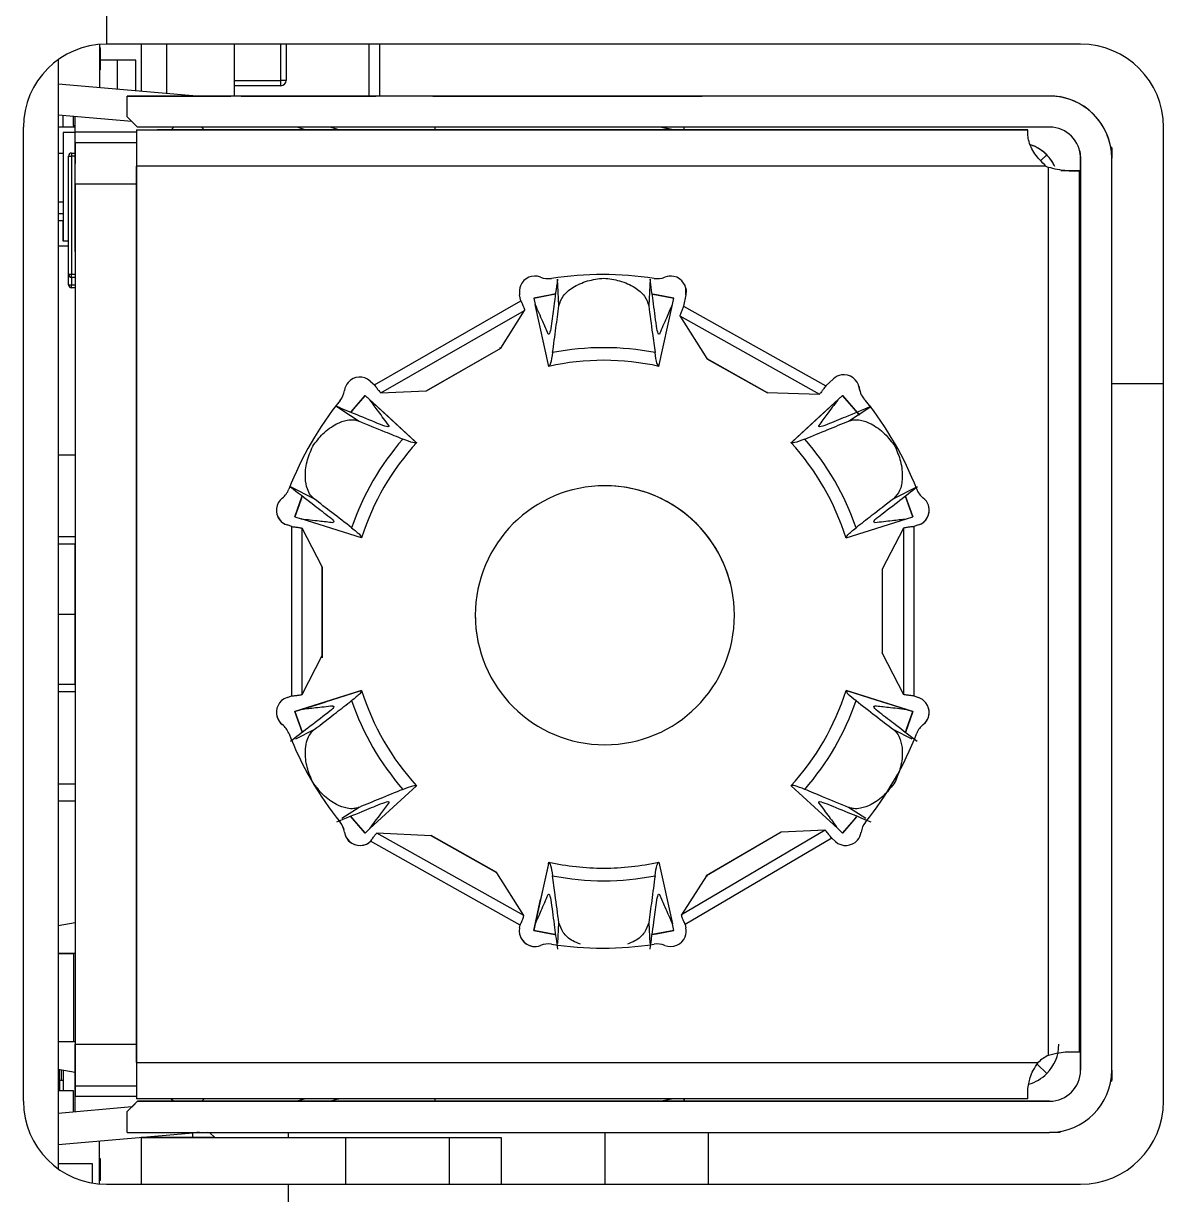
# Model space of a CAD drawing. Header units: inches. Extents: x 59 to 754, y 172 to 990.
# Drawn here: x 122.11 to 163.68, y 791.39 to 834.1 of the extents above; entities that cross this region are included whole.
import ezdxf

# ---------------------------------------------------------------- set-up
doc = ezdxf.new("R2010")
doc.units = ezdxf.units.IN
doc.header["$MEASUREMENT"] = 0
doc.layers.add('svg15406', color=7, linetype='Continuous')

msp = doc.modelspace()

# ---------------------------------------------------------------- linework, layer by layer
at = {"layer": 'svg15406', "color": 7, "lineweight": 30, "true_color": 0xffffff}
for points in [[(125.131, 879.072), (125.131, 833.34)], [(124.884, 833.33), (124.884, 831.765)], [(160.659, 833.34), (125.131, 833.34)], [(126.396, 833.34), (126.396, 831.633)], [(127.34, 831.55), (127.34, 833.34)], [(129.797, 833.34), (129.797, 831.45)], [(131.687, 833.34), (131.687, 832.017)], [(135.089, 833.34), (135.089, 831.45)], [(135.092, 833.34), (135.092, 831.45)], [(124.922, 833.203), (124.884, 833.203)], [(124.922, 833.184), (124.884, 833.184)], [(124.922, 833.107), (124.884, 833.107)], [(124.922, 832.905), (124.884, 832.905)], [(124.922, 833.107), (124.922, 833.184)], [(124.922, 832.905), (124.922, 833.107)], [(123.372, 832.776), (123.372, 792.329)], [(124.922, 832.633), (124.884, 832.633)], [(124.922, 832.806), (124.922, 832.87)], [(124.922, 832.715), (124.922, 832.806)], [(125.542, 832.765), (124.922, 832.765)], [(125.229, 832.765), (124.922, 832.765)], [(125.451, 832.765), (125.229, 832.765)], [(126.207, 832.765), (125.451, 832.765)], [(126.207, 832.765), (125.542, 832.765)], [(126.207, 831.649), (126.207, 832.765)], [(124.922, 832.409), (124.884, 832.409)], [(123.372, 831.897), (128.432, 831.455)], [(131.498, 831.828), (129.797, 831.828)], [(131.687, 832.017), (131.498, 832.017)], [(131.498, 831.828), (131.498, 832.017)], [(159.523, 831.45), (125.886, 831.45)], [(125.886, 831.45), (125.886, 831.45)], [(125.886, 831.45), (127.019, 831.45)], [(125.886, 830.694), (125.886, 831.45)], [(125.886, 830.694), (125.886, 831.45)], [(127.019, 831.45), (128.531, 831.45)], [(137.111, 831.45), (128.531, 831.45)], [(128.531, 831.45), (129.665, 831.45)], [(128.531, 831.45), (129.665, 831.45)], [(129.665, 831.45), (128.531, 831.45)], [(129.665, 831.45), (129.665, 831.45)], [(130.043, 831.45), (130.421, 831.45)], [(130.421, 831.45), (130.043, 831.45)], [(130.421, 831.45), (134.579, 831.45)], [(134.579, 831.45), (134.956, 831.45)], [(134.956, 831.45), (134.579, 831.45)], [(137.035, 831.45), (138.025, 831.45)], [(137.111, 831.45), (137.035, 831.45)], [(138.025, 831.45), (138.87, 831.45)], [(138.87, 831.45), (145.728, 831.45)], [(145.728, 831.45), (140.323, 831.45)], [(159.523, 831.45), (140.323, 831.45)], [(145.728, 831.45), (146.862, 831.45)], [(146.862, 831.45), (145.728, 831.45)], [(159.523, 831.45), (159.523, 831.45)], [(159.94, 831.412), (159.901, 831.45)], [(126.056, 830.524), (123.372, 830.759)], [(123.561, 830.316), (123.561, 830.743)], [(123.939, 830.371), (123.939, 830.71)], [(123.996, 830.361), (123.939, 830.371)], [(123.996, 830.128), (123.996, 830.705)], [(126.264, 830.316), (125.886, 830.694)], [(125.886, 830.694), (125.886, 830.694)], [(122.108, 794.789), (122.108, 830.316)], [(123.996, 830.316), (123.372, 830.316)], [(123.996, 830.127), (123.561, 830.127)], [(123.561, 830.127), (123.561, 826.159)], [(123.561, 830.127), (123.561, 829.371)], [(123.996, 825.781), (123.996, 830.128)], [(123.996, 828.994), (123.996, 830.128)], [(126.226, 830.128), (123.996, 830.128)], [(126.226, 830.222), (158.73, 830.222)], [(126.226, 830.222), (126.226, 828.899)], [(126.226, 830.222), (126.226, 829.844)], [(126.226, 830.222), (126.982, 830.222)], [(159.523, 830.316), (126.264, 830.316)], [(132.382, 830.222), (126.982, 830.222)], [(127.592, 830.316), (127.497, 830.222)], [(129.665, 830.316), (128.531, 830.316)], [(128.697, 830.222), (128.609, 830.316)], [(133.785, 830.222), (130.001, 830.222)], [(130.001, 830.222), (132.382, 830.222)], [(132.382, 830.222), (132.091, 830.316)], [(133.314, 830.316), (133.434, 830.277)], [(133.434, 830.277), (133.314, 830.316)], [(157.974, 830.222), (133.785, 830.222)], [(137.111, 830.316), (137.111, 830.222)], [(137.111, 830.316), (137.111, 830.222)], [(151.424, 830.222), (138.192, 830.222)], [(138.194, 830.222), (151.422, 830.222)], [(145.798, 830.222), (145.377, 830.316)], [(145.377, 830.316), (145.798, 830.222)], [(146.2, 830.222), (146.2, 830.316)], [(146.2, 830.222), (146.2, 830.316)], [(158.73, 830.222), (157.974, 830.222)], [(158.73, 830.06), (158.73, 830.222)], [(163.682, 794.789), (163.682, 830.316)], [(123.996, 829.75), (123.996, 828.994)], [(123.996, 828.238), (123.996, 829.75)], [(126.226, 829.75), (123.996, 829.75)], [(126.226, 829.844), (126.226, 828.899)], [(161.791, 829.561), (161.752, 829.599)], [(161.791, 829.561), (161.791, 829.183)], [(123.372, 829.371), (123.561, 829.371)], [(123.561, 829.371), (123.561, 826.915)], [(123.75, 829.258), (123.863, 829.258)], [(123.75, 824.949), (123.75, 829.258)], [(123.863, 829.371), (123.863, 829.258)], [(123.863, 829.371), (123.996, 829.371)], [(123.863, 829.258), (123.863, 824.949)], [(159.421, 829.307), (159.212, 829.098)], [(160.657, 829.183), (160.635, 829.404), (160.623, 829.458), (160.657, 829.183)], [(160.657, 795.923), (160.657, 829.183)], [(160.657, 829.183), (160.657, 795.923)], [(161.791, 795.923), (161.791, 829.183)], [(159.392, 828.899), (126.226, 828.899)], [(126.226, 796.206), (126.226, 828.899)], [(126.226, 828.899), (126.226, 828.238)], [(159.486, 796.469), (159.486, 828.85)], [(160.165, 828.722), (159.939, 828.722)], [(160.619, 828.722), (160.165, 828.722)], [(160.241, 828.722), (160.165, 828.722)], [(160.241, 828.722), (160.619, 828.722)], [(160.619, 796.596), (160.619, 828.722)], [(123.996, 828.238), (123.996, 796.868)], [(126.226, 828.238), (123.996, 828.238)], [(126.226, 828.238), (126.226, 796.868)], [(123.561, 827.576), (123.372, 827.576)], [(123.372, 827.168), (123.561, 827.168)], [(123.372, 826.915), (123.561, 826.915)], [(123.561, 826.159), (123.561, 826.915)], [(123.75, 826.159), (123.561, 826.159)], [(123.75, 825.97), (123.372, 825.97)], [(123.996, 825.781), (123.996, 815.104)], [(123.75, 824.571), (123.75, 824.949)], [(123.75, 824.949), (123.863, 824.949)], [(123.863, 824.836), (123.863, 824.949)], [(123.996, 824.836), (123.863, 824.836)], [(123.75, 824.571), (123.863, 824.571)], [(123.863, 824.458), (123.863, 824.571)], [(123.996, 824.458), (123.863, 824.458)], [(141.634, 823.805), (141.593, 824.557)], [(144.949, 824.557), (144.908, 823.805)], [(146.26, 824.456), (146.275, 824.357), (146.265, 824.205), (146.26, 824.456)], [(134.905, 820.921), (140.247, 823.982)], [(140.247, 823.982), (140.202, 824.205)], [(141.509, 824.232), (141.347, 824.206), (140.715, 824.084), (141.509, 824.232)], [(140.715, 824.084), (140.768, 823.846)], [(145.828, 824.084), (145.195, 824.206), (145.059, 824.228), (145.828, 824.084)], [(145.775, 823.846), (145.828, 824.084)], [(146.265, 824.205), (146.18, 823.786)], [(135.141, 820.628), (140.382, 823.63)], [(139.51, 822.258), (140.382, 823.63)], [(141.267, 821.593), (140.768, 823.846)], [(145.276, 821.593), (145.775, 823.846)], [(146.18, 823.786), (151.364, 820.879)], [(146.047, 823.433), (151.131, 820.583)], [(146.047, 823.433), (147.03, 821.875)], [(136.796, 820.703), (139.51, 822.258)], [(136.805, 820.702), (139.516, 822.255)], [(139.506, 822.25), (139.483, 822.262)], [(147.03, 821.875), (149.233, 820.633)], [(147.033, 821.866), (149.24, 820.622)], [(134.751, 821.058), (134.905, 820.921)], [(151.364, 820.879), (151.645, 821.137)], [(161.791, 820.961), (163.682, 820.961)], [(134.563, 820.532), (134.141, 820.046), (134.054, 819.938), (134.563, 820.532)], [(134.743, 820.368), (134.563, 820.532)], [(134.563, 820.532), (135.418, 819.749)], [(135.141, 820.628), (136.796, 820.703)], [(136.796, 820.703), (136.803, 820.705)], [(149.223, 820.632), (149.221, 820.659)], [(149.233, 820.633), (151.131, 820.583)], [(151.979, 820.532), (151.124, 819.749)], [(151.979, 820.532), (151.8, 820.368)], [(152.592, 819.807), (152.401, 820.046), (151.979, 820.532), (152.592, 819.807)], [(152.578, 820.856), (152.588, 820.808)], [(152.588, 820.808), (152.598, 820.744), (152.606, 820.708), (152.588, 820.808)], [(136.444, 818.809), (134.743, 820.368)], [(150.099, 818.809), (151.8, 820.368)], [(152.198, 819.597), (153.005, 820.124)], [(133.715, 820.008), (134.345, 819.597)], [(136.395, 818.854), (135.418, 819.749)], [(151.124, 819.749), (150.148, 818.854)], [(136.395, 818.854), (136.407, 818.843), (136.417, 818.833), (136.426, 818.825), (136.433, 818.819), (136.439, 818.814), (136.442, 818.81), (136.444, 818.809), (136.444, 818.809), (136.395, 818.854)], [(150.099, 818.809), (150.099, 818.809), (150.1, 818.81), (150.104, 818.814), (150.109, 818.819), (150.116, 818.825), (150.125, 818.833), (150.136, 818.843), (150.148, 818.854), (150.099, 818.809)], [(123.372, 818.363), (123.996, 818.363)], [(132.708, 816.761), (131.848, 817.197)], [(154.695, 817.197), (153.835, 816.761)], [(132.276, 816.866), (132.217, 816.713), (132.007, 816.104), (132.276, 816.866)], [(154.536, 816.104), (154.325, 816.713), (154.276, 816.842), (154.536, 816.104)], [(131.895, 815.748), (131.719, 815.807)], [(132.007, 816.104), (132.239, 816.031)], [(134.44, 815.337), (132.239, 816.031)], [(152.103, 815.337), (154.304, 816.031)], [(154.304, 816.031), (154.536, 816.104)], [(154.748, 815.807), (154.572, 815.748)], [(123.372, 815.387), (123.996, 815.387)], [(131.895, 809.571), (131.895, 815.748)], [(132.267, 809.63), (132.267, 815.689)], [(133.002, 814.276), (132.267, 815.689)], [(154.2, 815.689), (153.421, 814.191)], [(154.2, 815.689), (154.2, 809.63)], [(154.572, 815.748), (154.572, 809.571)], [(123.996, 815.104), (123.372, 815.104)], [(123.996, 812.553), (123.996, 815.104)], [(133.002, 811.043), (133.002, 814.276)], [(133.008, 810.966), (133.008, 814.285)], [(153.415, 814.201), (153.415, 811.118)], [(153.421, 814.191), (153.421, 811.128)], [(123.996, 810.001), (123.996, 812.553)], [(153.421, 811.128), (154.2, 809.63)], [(132.267, 809.63), (133.002, 811.043)], [(123.372, 810.001), (123.996, 810.001)], [(123.996, 810.001), (123.996, 799.324)], [(123.996, 809.718), (123.372, 809.718)], [(131.719, 809.512), (131.895, 809.571)], [(134.44, 809.768), (132.239, 809.074)], [(134.376, 809.748), (133.113, 809.35)], [(134.376, 809.748), (134.392, 809.753), (134.405, 809.757), (134.417, 809.761), (134.426, 809.764), (134.433, 809.766), (134.437, 809.767), (134.44, 809.768), (134.44, 809.768), (134.376, 809.748)], [(154.304, 809.074), (152.103, 809.768)], [(153.43, 809.35), (152.167, 809.748)], [(154.572, 809.571), (154.748, 809.512)], [(132.007, 809.001), (133.113, 809.35)], [(132.239, 809.074), (132.007, 809.001)], [(132.007, 809.001), (132.217, 808.392), (132.267, 808.263), (132.007, 809.001)], [(154.536, 809.001), (153.43, 809.35)], [(154.267, 808.24), (154.325, 808.392), (154.536, 809.001), (154.267, 808.24)], [(154.304, 809.074), (154.536, 809.001)], [(132.036, 808.004), (132.708, 808.344)], [(153.835, 808.344), (154.506, 808.004)], [(123.372, 806.363), (123.996, 806.363)], [(136.444, 806.297), (134.743, 804.738)], [(150.099, 806.297), (151.8, 804.738)], [(123.372, 805.75), (123.996, 805.75)], [(134.345, 805.509), (133.715, 805.097)], [(134.038, 805.187), (134.141, 805.06), (134.563, 804.573), (134.038, 805.187)], [(151.979, 804.573), (152.401, 805.06), (152.489, 805.167), (151.979, 804.573)], [(152.828, 805.097), (152.198, 805.509)], [(134.563, 804.573), (134.743, 804.738)], [(151.8, 804.738), (151.979, 804.573)], [(134.765, 804.274), (134.751, 804.261)], [(140.222, 801.214), (134.765, 804.274)], [(140.355, 801.566), (135, 804.569)], [(136.98, 804.473), (135, 804.569)], [(139.37, 803.133), (136.973, 804.484)], [(139.373, 803.125), (136.98, 804.473)], [(136.99, 804.474), (136.993, 804.446)], [(151.342, 804.674), (146.103, 801.592)], [(151.58, 804.382), (146.239, 801.24)], [(149.735, 804.61), (147.005, 803.011)], [(149.744, 804.608), (147.011, 803.007)], [(149.744, 804.608), (149.737, 804.607)], [(151.342, 804.674), (149.744, 804.608)], [(151.717, 804.261), (151.58, 804.382)], [(141.267, 803.512), (140.768, 801.259)], [(141.253, 803.447), (140.966, 802.154)], [(141.253, 803.447), (141.256, 803.463), (141.259, 803.477), (141.262, 803.488), (141.264, 803.498), (141.265, 803.505), (141.267, 803.51), (141.267, 803.512), (141.267, 803.512), (141.253, 803.447)], [(145.276, 803.512), (145.775, 801.259)], [(139.373, 803.125), (139.368, 803.129)], [(140.355, 801.566), (139.373, 803.125)], [(147.011, 803.007), (146.103, 801.592)], [(147.015, 803.016), (147.04, 803.005)], [(140.715, 801.022), (140.966, 802.154)], [(123.996, 801.302), (123.372, 801.192)], [(141.593, 800.549), (141.634, 801.3)], [(144.908, 801.3), (144.949, 800.549)], [(140.202, 801.114), (140.222, 801.214)], [(140.768, 801.259), (140.715, 801.022)], [(140.715, 801.022), (141.347, 800.899), (141.484, 800.878), (140.715, 801.022)], [(145.034, 800.874), (145.195, 800.899), (145.828, 801.022), (145.034, 800.874)], [(145.828, 801.022), (145.775, 801.259)], [(146.239, 801.24), (146.265, 801.114)], [(123.372, 800.174), (123.939, 800.174)], [(123.996, 800.174), (123.372, 800.174)], [(123.939, 800.174), (123.939, 796.962)], [(123.996, 800.174), (123.939, 800.174)], [(123.996, 799.324), (123.996, 794.978)], [(123.939, 796.962), (123.372, 796.962)], [(123.996, 796.962), (123.939, 796.962)], [(123.996, 795.356), (123.996, 796.868)], [(123.996, 796.868), (126.226, 796.868)], [(126.226, 796.868), (126.226, 796.206)], [(160.165, 796.596), (160.619, 796.596)], [(126.226, 796.206), (159.114, 796.206)], [(126.226, 796.206), (126.226, 794.883)], [(126.226, 796.206), (126.226, 795.261)], [(123.996, 795.834), (123.372, 795.944)], [(123.429, 795.545), (123.429, 795.934)], [(123.561, 795.911), (123.561, 795.167)], [(123.996, 796.112), (123.996, 795.356)], [(123.996, 794.978), (123.996, 796.112)], [(159.421, 795.799), (159.075, 796.145)], [(160.657, 795.923), (160.657, 795.923)], [(161.791, 795.923), (161.791, 795.545)], [(123.372, 795.545), (123.429, 795.545)], [(123.429, 795.545), (123.372, 795.545)], [(123.561, 795.545), (123.429, 795.545)], [(123.486, 795.545), (123.429, 795.545)], [(123.561, 795.545), (123.486, 795.545)], [(123.996, 795.356), (126.226, 795.356)], [(161.752, 795.506), (161.791, 795.545)], [(123.561, 795.167), (123.372, 795.167)], [(123.939, 795.167), (123.372, 795.167)], [(123.939, 795.167), (123.561, 795.167)], [(123.939, 794.396), (123.939, 795.167)], [(123.996, 794.978), (123.996, 794.978)], [(123.996, 794.978), (126.226, 794.978)], [(123.996, 794.401), (123.996, 794.978)], [(126.226, 795.261), (126.226, 794.883)], [(158.73, 794.883), (126.226, 794.883)], [(127.497, 794.883), (127.592, 794.789)], [(128.609, 794.789), (128.697, 794.883)], [(132.382, 794.883), (130.001, 794.883)], [(132.382, 794.883), (132.091, 794.789)], [(137.111, 794.883), (137.111, 794.789)], [(151.422, 794.883), (138.194, 794.883)], [(145.798, 794.883), (145.377, 794.789)], [(146.2, 794.883), (146.2, 794.789)], [(146.2, 794.789), (146.2, 794.883)], [(158.73, 794.883), (158.73, 795.194)], [(126.056, 794.581), (123.372, 794.346)], [(125.886, 794.411), (126.264, 794.789)], [(125.886, 794.411), (125.911, 794.436), (125.984, 794.51), (126.104, 794.629), (126.264, 794.789), (125.886, 794.411)], [(126.264, 794.789), (159.523, 794.789)], [(126.264, 794.789), (126.264, 794.789)], [(127.019, 794.789), (126.264, 794.789)], [(128.531, 794.789), (127.019, 794.789)], [(128.531, 794.789), (129.665, 794.789)], [(129.665, 794.789), (128.531, 794.789)], [(132.091, 794.789), (129.665, 794.789)], [(130.043, 794.789), (130.05, 794.789), (130.072, 794.789), (130.107, 794.789), (130.154, 794.789), (130.211, 794.789), (130.276, 794.789), (130.347, 794.789), (130.421, 794.789), (130.043, 794.789)], [(130.421, 794.789), (130.043, 794.789)], [(130.421, 794.789), (132.091, 794.789)], [(134.579, 794.789), (130.421, 794.789)], [(133.434, 794.828), (133.314, 794.789)], [(133.314, 794.789), (134.579, 794.789)], [(137.111, 794.789), (133.314, 794.789)], [(134.956, 794.789), (134.579, 794.789)], [(134.579, 794.789), (134.652, 794.789), (134.723, 794.789), (134.788, 794.789), (134.846, 794.789), (134.893, 794.789), (134.928, 794.789), (134.949, 794.789), (134.956, 794.789), (134.579, 794.789)], [(137.035, 794.789), (137.111, 794.789)], [(138.025, 794.789), (137.035, 794.789)], [(138.87, 794.789), (138.025, 794.789)], [(145.728, 794.789), (138.87, 794.789)], [(145.377, 794.789), (145.728, 794.789)], [(159.523, 794.789), (145.377, 794.789)], [(146.862, 794.789), (145.728, 794.789)], [(145.728, 794.789), (146.862, 794.789)], [(159.523, 794.789), (159.523, 794.789)], [(125.886, 793.655), (125.886, 794.411)], [(125.886, 794.411), (125.886, 794.411)], [(125.886, 793.655), (125.886, 794.411)], [(123.372, 793.208), (128.432, 793.651)], [(125.886, 793.655), (159.523, 793.655)], [(125.886, 793.655), (125.886, 793.655)], [(128.285, 793.465), (128.285, 793.638)], [(128.907, 793.64), (128.82, 793.655)], [(128.82, 793.655), (128.907, 793.64)], [(129.081, 793.465), (128.907, 793.64)], [(128.907, 793.64), (128.907, 793.64)], [(128.907, 793.64), (129.081, 793.465)], [(131.757, 793.655), (131.757, 793.465)], [(143.309, 793.655), (143.309, 791.765)], [(147.089, 791.765), (147.089, 793.655)], [(159.901, 793.655), (159.523, 793.655)], [(159.901, 793.655), (159.94, 793.694)], [(124.884, 791.775), (124.884, 793.34)], [(126.396, 793.473), (126.396, 791.765)], [(126.396, 793.465), (133.86, 793.465)], [(128.002, 793.465), (126.396, 793.465)], [(129.093, 793.465), (128.002, 793.465)], [(129.093, 793.465), (139.53, 793.465)], [(133.86, 791.765), (133.86, 793.465)], [(133.86, 793.465), (137.64, 793.465)], [(137.64, 793.465), (139.53, 793.465)], [(137.64, 791.765), (137.64, 793.465)], [(139.53, 793.465), (139.53, 791.765)], [(123.372, 792.521), (124.619, 792.521)], [(124.619, 792.521), (124.619, 791.809)], [(124.922, 792.696), (124.884, 792.696)], [(124.922, 792.298), (124.884, 792.298)], [(124.922, 791.901), (124.884, 791.901)], [(125.131, 791.765), (131.757, 791.765)], [(131.757, 791.765), (131.757, 768.903)], [(131.757, 791.765), (160.659, 791.765)]]:
    msp.add_lwpolyline(points, dxfattribs=at)
at = {"layer": 'svg15406', "color": 250, "lineweight": 30, "true_color": 0x414141}
for points in [[(131.498, 832.017), (131.498, 833.34)], [(134.711, 831.45), (134.711, 833.34)], [(125.542, 831.708), (125.542, 832.765)], [(129.797, 832.017), (131.498, 832.017)], [(123.939, 830.371), (123.939, 830.316)], [(123.996, 829.258), (123.863, 829.258)], [(123.863, 824.949), (123.996, 824.949)], [(123.863, 824.836), (123.863, 824.571)], [(141.593, 824.557), (141.582, 824.768)], [(144.961, 824.768), (144.949, 824.557)], [(123.863, 824.571), (123.996, 824.571)], [(133.538, 820.124), (133.715, 820.008)], [(123.372, 812.553), (123.996, 812.553)], [(123.486, 795.924), (123.486, 795.545)], [(123.429, 795.545), (123.429, 795.167)]]:
    msp.add_lwpolyline(points, dxfattribs=at)
at = {"layer": 'svg15406', "color": 7, "lineweight": 30, "true_color": 0xffffff}
for points in [[(125.131, 833.34), (123.461, 833.34), (122.108, 831.986), (122.108, 830.316)], [(163.682, 830.316), (163.682, 831.986), (162.329, 833.34), (160.659, 833.34)], [(131.498, 831.828), (131.602, 831.828), (131.687, 831.913), (131.687, 832.017)], [(128.432, 831.455), (128.465, 831.452), (128.498, 831.45), (128.531, 831.45)], [(128.432, 831.455), (128.465, 831.452), (128.498, 831.45), (128.531, 831.45)], [(161.791, 829.183), (161.791, 830.435), (160.776, 831.45), (159.523, 831.45)], [(161.723, 829.733), (161.471, 830.742), (160.564, 831.45), (159.523, 831.45)], [(133.434, 830.277), (133.548, 830.241), (133.666, 830.222), (133.785, 830.222)], [(133.434, 830.277), (133.548, 830.241), (133.666, 830.222), (133.785, 830.222)], [(160.657, 829.183), (160.657, 829.809), (160.15, 830.316), (159.523, 830.316)], [(159.71, 828.901), (159.532, 829.266), (159.215, 829.543), (158.83, 829.672)], [(159.421, 829.307), (159.256, 829.472), (159.054, 829.596), (158.833, 829.671)], [(123.863, 829.371), (123.801, 829.371), (123.75, 829.321), (123.75, 829.258)], [(123.863, 829.371), (123.801, 829.371), (123.75, 829.321), (123.75, 829.258)], [(159.722, 828.876), (159.648, 829.036), (159.546, 829.182), (159.421, 829.307)], [(159.392, 828.899), (159.423, 828.882), (159.454, 828.865), (159.486, 828.85)], [(159.392, 828.899), (159.423, 828.882), (159.454, 828.865), (159.486, 828.85)], [(140.968, 824.845), (141.093, 824.795), (141.23, 824.779), (141.363, 824.8)], [(145.104, 824.8), (143.864, 824.991), (142.603, 824.991), (141.363, 824.8)], [(145.104, 824.8), (145.237, 824.779), (145.374, 824.795), (145.499, 824.845)], [(123.75, 824.571), (123.75, 824.509), (123.801, 824.458), (123.863, 824.458)], [(139.506, 822.25), (139.509, 822.251), (139.51, 822.254), (139.51, 822.258)], [(145.139, 822.093), (143.906, 822.334), (142.637, 822.334), (141.404, 822.093)], [(145.281, 821.592), (143.959, 821.886), (142.589, 821.886), (141.267, 821.593)], [(147.03, 821.875), (147.03, 821.87), (147.031, 821.867), (147.033, 821.866)], [(133.656, 820.351), (133.74, 820.456), (133.794, 820.581), (133.814, 820.714)], [(149.223, 820.632), (149.225, 820.631), (149.229, 820.631), (149.233, 820.633)], [(152.588, 820.808), (152.607, 820.634), (152.686, 820.472), (152.812, 820.349)], [(133.656, 820.351), (132.871, 819.373), (132.241, 818.282), (131.786, 817.114)], [(154.683, 817.108), (154.229, 818.278), (153.598, 819.371), (152.812, 820.349)], [(135.943, 818.94), (135.117, 817.993), (134.483, 816.894), (134.076, 815.706)], [(136.452, 818.817), (135.535, 817.818), (134.848, 816.63), (134.44, 815.337)], [(152.104, 815.331), (151.698, 816.623), (151.013, 817.81), (150.098, 818.809)], [(152.467, 815.706), (152.059, 816.894), (151.425, 817.993), (150.6, 818.94)], [(131.548, 816.79), (131.655, 816.874), (131.737, 816.986), (131.786, 817.114)], [(147.892, 813.661), (147.367, 815.764), (145.477, 817.239), (143.309, 817.239)], [(154.683, 817.108), (154.732, 816.983), (154.814, 816.873), (154.919, 816.79)], [(154.748, 815.807), (155.029, 815.901), (155.19, 816.195), (155.119, 816.482)], [(131.348, 816.207), (131.395, 816.019), (131.535, 815.868), (131.719, 815.807)], [(134.076, 809.4), (134.483, 808.211), (135.117, 807.113), (135.943, 806.165)], [(134.439, 809.771), (134.846, 808.48), (135.53, 807.294), (136.444, 806.297)], [(150.091, 806.289), (151.008, 807.288), (151.695, 808.475), (152.103, 809.768)], [(150.6, 806.165), (151.425, 807.113), (152.06, 808.211), (152.467, 809.4)], [(152.167, 809.748), (152.146, 809.755), (152.124, 809.761), (152.103, 809.768)], [(154.919, 808.529), (155.095, 808.667), (155.173, 808.895), (155.119, 809.112)], [(131.348, 808.837), (131.379, 808.715), (131.449, 808.607), (131.548, 808.529)], [(131.785, 808.209), (131.736, 808.335), (131.654, 808.445), (131.548, 808.529)], [(131.785, 808.209), (131.736, 808.335), (131.654, 808.445), (131.548, 808.529)], [(131.785, 808.209), (132.239, 807.04), (132.87, 805.948), (133.655, 804.97)], [(131.785, 808.209), (132.239, 807.04), (132.87, 805.948), (133.655, 804.97)], [(152.812, 804.97), (153.597, 805.948), (154.228, 807.04), (154.682, 808.209)], [(152.812, 804.97), (153.597, 805.948), (154.228, 807.04), (154.682, 808.209)], [(154.919, 808.529), (154.813, 808.445), (154.731, 808.335), (154.682, 808.209)], [(154.919, 808.529), (154.813, 808.445), (154.731, 808.335), (154.682, 808.209)], [(133.814, 804.605), (133.794, 804.738), (133.739, 804.864), (133.655, 804.97)], [(133.799, 804.68), (133.772, 804.786), (133.723, 804.885), (133.655, 804.97)], [(152.812, 804.97), (152.728, 804.864), (152.673, 804.738), (152.654, 804.605)], [(152.812, 804.97), (152.728, 804.864), (152.673, 804.738), (152.654, 804.605)], [(136.99, 804.474), (136.987, 804.476), (136.984, 804.475), (136.98, 804.473)], [(141.259, 803.514), (141.919, 803.367), (142.594, 803.293), (143.271, 803.293)], [(143.271, 803.293), (143.945, 803.293), (144.617, 803.366), (145.276, 803.512)], [(141.404, 803.013), (142.637, 802.771), (143.905, 802.771), (145.139, 803.012)], [(147.015, 803.016), (147.012, 803.015), (147.011, 803.012), (147.011, 803.007)], [(141.361, 800.52), (141.228, 800.54), (141.093, 800.524), (140.968, 800.474)], [(141.361, 800.52), (141.228, 800.54), (141.093, 800.524), (140.968, 800.474)], [(141.361, 800.52), (142.602, 800.328), (143.865, 800.328), (145.106, 800.52)], [(141.361, 800.52), (142.602, 800.328), (143.865, 800.328), (145.106, 800.52)], [(145.499, 800.474), (145.375, 800.524), (145.239, 800.54), (145.106, 800.52)], [(145.499, 800.474), (145.375, 800.524), (145.239, 800.54), (145.106, 800.52)], [(159.421, 795.799), (159.704, 796.082), (159.863, 796.467), (159.863, 796.868)], [(159.486, 796.469), (159.348, 796.403), (159.222, 796.315), (159.114, 796.206)], [(158.766, 795.414), (159.013, 795.484), (159.239, 795.617), (159.421, 795.799)], [(159.523, 794.789), (160.15, 794.789), (160.657, 795.297), (160.657, 795.923)], [(159.523, 794.789), (160.15, 794.789), (160.657, 795.297), (160.657, 795.923)], [(133.785, 794.883), (133.666, 794.883), (133.548, 794.865), (133.434, 794.828)], [(122.108, 794.789), (122.108, 793.119), (123.461, 791.765), (125.131, 791.765)], [(160.659, 791.765), (162.329, 791.765), (163.682, 793.119), (163.682, 794.789)], [(128.531, 793.655), (128.498, 793.655), (128.465, 793.654), (128.432, 793.651)]]:
    msp.add_open_spline(points, degree=3, dxfattribs=at)
for points, knots in [([(124.922, 832.633), (124.922, 832.67), (124.922, 832.706), (124.922, 832.739), (124.922, 832.76), (124.922, 832.779), (124.922, 832.798), (124.922, 832.817), (124.922, 832.835), (124.922, 832.853), (124.922, 832.87), (124.922, 832.888), (124.922, 832.905)], [0, 0, 0, 0, 1, 1, 1, 2, 2, 2, 3, 3, 3, 4, 4, 4, 4]), ([(124.922, 832.409), (124.922, 832.412), (124.922, 832.415), (124.922, 832.428), (124.922, 832.44), (124.922, 832.462), (124.922, 832.488), (124.922, 832.509), (124.922, 832.532), (124.922, 832.556), (124.922, 832.581), (124.922, 832.607), (124.922, 832.633)], [0, 0, 0, 0, 1, 1, 1, 2, 2, 2, 3, 3, 3, 4, 4, 4, 4]), ([(159.392, 828.899), (159.246, 829.041), (159.1, 829.182), (158.992, 829.34), (158.936, 829.421), (158.89, 829.506), (158.853, 829.589), (158.811, 829.682), (158.781, 829.772), (158.762, 829.849), (158.743, 829.929), (158.736, 829.994), (158.73, 830.06)], [0, 0, 0, 0, 1, 1, 1, 2, 2, 2, 3, 3, 3, 4, 4, 4, 4]), ([(160.165, 828.722), (160.047, 828.734), (159.929, 828.745), (159.803, 828.77), (159.701, 828.791), (159.593, 828.82), (159.486, 828.85)], [0, 0, 0, 0, 1, 1, 1, 2, 2, 2, 2]), ([(123.75, 824.949), (123.75, 824.887), (123.801, 824.836), (123.863, 824.836), (123.863, 824.836), (123.863, 824.836), (123.863, 824.836)], [0, 0, 0, 0, 1, 1, 1, 2, 2, 2, 2]), ([(140.968, 824.845), (140.677, 824.961), (140.347, 824.82), (140.231, 824.529), (140.19, 824.426), (140.18, 824.314), (140.202, 824.205)], [0, 0, 0, 0, 1, 1, 1, 2, 2, 2, 2]), ([(141.582, 824.768), (141.537, 824.438), (141.492, 824.108), (141.448, 823.777), (141.415, 823.539), (141.383, 823.3), (141.351, 823.061)], [0, 0, 0, 0, 1, 1, 1, 2, 2, 2, 2]), ([(141.635, 823.805), (141.672, 823.924), (141.71, 824.043), (141.792, 824.156), (141.873, 824.268), (141.996, 824.373), (142.144, 824.467), (142.299, 824.565), (142.48, 824.65), (142.682, 824.706), (142.867, 824.757), (143.069, 824.784), (143.271, 824.811)], [0, 0, 0, 0, 1, 1, 1, 2, 2, 2, 3, 3, 3, 4, 4, 4, 4]), ([(143.271, 824.811), (143.467, 824.785), (143.663, 824.759), (143.843, 824.711), (144.051, 824.655), (144.239, 824.568), (144.399, 824.467), (144.546, 824.374), (144.67, 824.268), (144.751, 824.156), (144.833, 824.043), (144.87, 823.924), (144.908, 823.805)], [0, 0, 0, 0, 1, 1, 1, 2, 2, 2, 3, 3, 3, 4, 4, 4, 4]), ([(145.191, 823.061), (145.15, 823.368), (145.109, 823.675), (145.067, 823.982), (145.032, 824.244), (144.997, 824.506), (144.961, 824.768)], [0, 0, 0, 0, 1, 1, 1, 2, 2, 2, 2]), ([(146.265, 824.205), (146.328, 824.512), (146.13, 824.811), (145.823, 824.874), (145.715, 824.896), (145.602, 824.886), (145.499, 824.845)], [0, 0, 0, 0, 1, 1, 1, 2, 2, 2, 2]), ([(140.247, 823.982), (140.267, 823.936), (140.287, 823.891), (140.305, 823.849), (140.323, 823.806), (140.339, 823.768), (140.352, 823.734), (140.362, 823.708), (140.37, 823.685), (140.375, 823.669), (140.379, 823.652), (140.381, 823.641), (140.382, 823.63)], [0, 0, 0, 0, 1, 1, 1, 2, 2, 2, 3, 3, 3, 4, 4, 4, 4]), ([(140.768, 823.846), (140.856, 823.644), (140.944, 823.443), (141.032, 823.24), (141.097, 823.089), (141.163, 822.938), (141.229, 822.787)], [0, 0, 0, 0, 1, 1, 1, 2, 2, 2, 2]), ([(141.404, 822.093), (141.444, 822.394), (141.485, 822.695), (141.525, 822.995), (141.561, 823.266), (141.598, 823.535), (141.634, 823.805)], [0, 0, 0, 0, 1, 1, 1, 2, 2, 2, 2]), ([(144.908, 823.805), (144.954, 823.467), (145, 823.13), (145.045, 822.791), (145.076, 822.559), (145.108, 822.326), (145.139, 822.093)], [0, 0, 0, 0, 1, 1, 1, 2, 2, 2, 2]), ([(145.314, 822.787), (145.398, 822.98), (145.482, 823.174), (145.566, 823.367), (145.636, 823.527), (145.705, 823.687), (145.775, 823.846)], [0, 0, 0, 0, 1, 1, 1, 2, 2, 2, 2]), ([(146.18, 823.786), (146.16, 823.74), (146.141, 823.695), (146.123, 823.652), (146.105, 823.61), (146.09, 823.571), (146.077, 823.538), (146.067, 823.512), (146.059, 823.489), (146.054, 823.472), (146.049, 823.455), (146.048, 823.444), (146.047, 823.433)], [0, 0, 0, 0, 1, 1, 1, 2, 2, 2, 3, 3, 3, 4, 4, 4, 4]), ([(141.351, 823.061), (141.332, 822.947), (141.313, 822.834), (141.292, 822.788), (141.272, 822.742), (141.25, 822.764), (141.229, 822.787)], [0, 0, 0, 0, 1, 1, 1, 2, 2, 2, 2]), ([(145.314, 822.787), (145.292, 822.764), (145.271, 822.742), (145.25, 822.788), (145.23, 822.834), (145.211, 822.947), (145.191, 823.061)], [0, 0, 0, 0, 1, 1, 1, 2, 2, 2, 2]), ([(141.404, 822.093), (141.381, 821.944), (141.358, 821.795), (141.332, 821.711), (141.312, 821.643), (141.289, 821.618), (141.267, 821.593)], [0, 0, 0, 0, 1, 1, 1, 2, 2, 2, 2]), ([(145.276, 821.593), (145.253, 821.618), (145.231, 821.643), (145.21, 821.711), (145.185, 821.795), (145.162, 821.944), (145.139, 822.093)], [0, 0, 0, 0, 1, 1, 1, 2, 2, 2, 2]), ([(134.751, 821.058), (134.516, 821.265), (134.158, 821.244), (133.95, 821.009), (133.877, 820.927), (133.829, 820.824), (133.814, 820.714)], [0, 0, 0, 0, 1, 1, 1, 2, 2, 2, 2]), ([(152.588, 820.808), (152.538, 821.118), (152.247, 821.328), (151.938, 821.278), (151.829, 821.26), (151.727, 821.211), (151.645, 821.137)], [0, 0, 0, 0, 1, 1, 1, 2, 2, 2, 2]), ([(134.905, 820.921), (134.934, 820.881), (134.963, 820.841), (134.991, 820.805), (135.018, 820.768), (135.044, 820.735), (135.066, 820.707), (135.083, 820.685), (135.099, 820.666), (135.111, 820.654), (135.124, 820.641), (135.132, 820.635), (135.141, 820.628)], [0, 0, 0, 0, 1, 1, 1, 2, 2, 2, 3, 3, 3, 4, 4, 4, 4]), ([(151.364, 820.879), (151.335, 820.839), (151.306, 820.798), (151.279, 820.761), (151.252, 820.724), (151.227, 820.691), (151.205, 820.663), (151.188, 820.64), (151.173, 820.622), (151.161, 820.609), (151.149, 820.596), (151.14, 820.59), (151.131, 820.583)], [0, 0, 0, 0, 1, 1, 1, 2, 2, 2, 3, 3, 3, 4, 4, 4, 4]), ([(135.131, 819.47), (134.844, 819.587), (134.558, 819.705), (134.272, 819.823), (134.027, 819.923), (133.782, 820.023), (133.538, 820.124)], [0, 0, 0, 0, 1, 1, 1, 2, 2, 2, 2]), ([(135.43, 819.438), (135.304, 819.608), (135.178, 819.778), (135.053, 819.948), (134.949, 820.088), (134.846, 820.228), (134.743, 820.368)], [0, 0, 0, 0, 1, 1, 1, 2, 2, 2, 2]), ([(151.8, 820.368), (151.669, 820.191), (151.538, 820.013), (151.407, 819.836), (151.309, 819.704), (151.211, 819.571), (151.113, 819.438)], [0, 0, 0, 0, 1, 1, 1, 2, 2, 2, 2]), ([(153.005, 820.124), (152.697, 819.997), (152.389, 819.871), (152.08, 819.744), (151.858, 819.653), (151.635, 819.561), (151.412, 819.469)], [0, 0, 0, 0, 1, 1, 1, 2, 2, 2, 2]), ([(132.656, 818.682), (132.776, 818.839), (132.897, 818.996), (133.031, 819.129), (133.185, 819.283), (133.357, 819.403), (133.524, 819.49), (133.657, 819.558), (133.787, 819.605), (133.91, 819.629), (133.998, 819.645), (134.083, 819.65), (134.161, 819.641), (134.209, 819.637), (134.255, 819.627), (134.299, 819.613), (134.31, 819.609), (134.321, 819.605), (134.332, 819.601), (134.335, 819.6), (134.338, 819.599), (134.341, 819.598), (134.342, 819.597), (134.343, 819.597), (134.343, 819.597), (134.344, 819.597), (134.344, 819.596), (134.344, 819.596), (134.344, 819.596), (134.345, 819.596), (134.345, 819.596)], [0, 0, 0, 0, 1, 1, 1, 2, 2, 2, 3, 3, 3, 4, 4, 4, 5, 5, 5, 6, 6, 6, 7, 7, 7, 8, 8, 8, 9, 9, 9, 10, 10, 10, 10]), ([(152.198, 819.596), (152.198, 819.596), (152.199, 819.597), (152.199, 819.597), (152.203, 819.598), (152.207, 819.6), (152.211, 819.601), (152.221, 819.605), (152.233, 819.609), (152.244, 819.613), (152.287, 819.627), (152.333, 819.637), (152.381, 819.641), (152.46, 819.65), (152.545, 819.645), (152.633, 819.629), (152.756, 819.605), (152.886, 819.558), (153.019, 819.49), (153.186, 819.403), (153.357, 819.283), (153.512, 819.129), (153.645, 818.996), (153.766, 818.839), (153.887, 818.682)], [0, 0, 0, 0, 1, 1, 1, 2, 2, 2, 3, 3, 3, 4, 4, 4, 5, 5, 5, 6, 6, 6, 7, 7, 7, 8, 8, 8, 8]), ([(134.345, 819.597), (134.66, 819.467), (134.975, 819.338), (135.292, 819.208), (135.509, 819.119), (135.726, 819.029), (135.943, 818.94)], [0, 0, 0, 0, 1, 1, 1, 2, 2, 2, 2]), ([(135.43, 819.438), (135.438, 819.409), (135.447, 819.379), (135.397, 819.384), (135.347, 819.389), (135.239, 819.429), (135.131, 819.47)], [0, 0, 0, 0, 1, 1, 1, 2, 2, 2, 2]), ([(150.6, 818.94), (150.881, 819.056), (151.162, 819.171), (151.442, 819.286), (151.694, 819.39), (151.946, 819.493), (152.198, 819.597)], [0, 0, 0, 0, 1, 1, 1, 2, 2, 2, 2]), ([(151.412, 819.469), (151.304, 819.429), (151.196, 819.389), (151.146, 819.384), (151.096, 819.379), (151.105, 819.409), (151.113, 819.438)], [0, 0, 0, 0, 1, 1, 1, 2, 2, 2, 2]), ([(136.444, 818.809), (136.412, 818.802), (136.379, 818.795), (136.31, 818.811), (136.224, 818.831), (136.084, 818.885), (135.943, 818.94)], [0, 0, 0, 0, 1, 1, 1, 2, 2, 2, 2]), ([(150.6, 818.94), (150.459, 818.885), (150.318, 818.831), (150.233, 818.811), (150.164, 818.795), (150.131, 818.802), (150.099, 818.809)], [0, 0, 0, 0, 1, 1, 1, 2, 2, 2, 2]), ([(132.708, 816.762), (132.708, 816.762), (132.707, 816.762), (132.707, 816.762), (132.704, 816.765), (132.701, 816.767), (132.698, 816.77), (132.688, 816.777), (132.679, 816.785), (132.671, 816.793), (132.637, 816.824), (132.606, 816.859), (132.577, 816.898), (132.531, 816.962), (132.492, 817.037), (132.463, 817.122), (132.421, 817.24), (132.397, 817.376), (132.39, 817.525), (132.381, 817.709), (132.398, 817.912), (132.452, 818.118), (132.5, 818.305), (132.578, 818.493), (132.656, 818.682)], [0, 0, 0, 0, 1, 1, 1, 2, 2, 2, 3, 3, 3, 4, 4, 4, 5, 5, 5, 6, 6, 6, 7, 7, 7, 8, 8, 8, 8]), ([(153.887, 818.682), (153.963, 818.497), (154.04, 818.313), (154.088, 818.13), (154.143, 817.921), (154.161, 817.714), (154.153, 817.525), (154.145, 817.351), (154.116, 817.192), (154.059, 817.068), (154.003, 816.943), (153.919, 816.852), (153.834, 816.762)], [0, 0, 0, 0, 1, 1, 1, 2, 2, 2, 3, 3, 3, 4, 4, 4, 4]), ([(131.848, 817.197), (132.111, 816.993), (132.374, 816.79), (132.639, 816.585), (132.829, 816.438), (133.02, 816.291), (133.211, 816.144)], [0, 0, 0, 0, 1, 1, 1, 2, 2, 2, 2]), ([(143.309, 817.239), (140.7, 817.239), (138.585, 815.124), (138.585, 812.515), (138.585, 809.906), (140.7, 807.79), (143.309, 807.79)], [0, 0, 0, 0, 1, 1, 1, 2, 2, 2, 2]), ([(143.309, 817.239), (140.7, 817.239), (138.585, 815.124), (138.585, 812.515), (138.585, 812.129), (138.632, 811.744), (138.726, 811.369)], [0, 0, 0, 0, 1, 1, 1, 2, 2, 2, 2]), ([(143.309, 807.79), (145.918, 807.79), (148.034, 809.906), (148.034, 812.515), (148.034, 815.124), (145.918, 817.239), (143.309, 817.239)], [0, 0, 0, 0, 1, 1, 1, 2, 2, 2, 2]), ([(153.332, 816.144), (153.577, 816.333), (153.823, 816.523), (154.067, 816.712), (154.277, 816.874), (154.486, 817.035), (154.695, 817.197)], [0, 0, 0, 0, 1, 1, 1, 2, 2, 2, 2]), ([(131.548, 816.79), (131.302, 816.596), (131.259, 816.24), (131.453, 815.994), (131.521, 815.907), (131.614, 815.842), (131.719, 815.807)], [0, 0, 0, 0, 1, 1, 1, 2, 2, 2, 2]), ([(134.076, 815.706), (133.835, 815.891), (133.594, 816.077), (133.355, 816.262), (133.138, 816.428), (132.923, 816.595), (132.708, 816.761)], [0, 0, 0, 0, 1, 1, 1, 2, 2, 2, 2]), ([(153.835, 816.761), (153.565, 816.553), (153.296, 816.345), (153.025, 816.135), (152.839, 815.992), (152.653, 815.849), (152.467, 815.706)], [0, 0, 0, 0, 1, 1, 1, 2, 2, 2, 2]), ([(154.748, 815.807), (155.045, 815.906), (155.206, 816.227), (155.106, 816.524), (155.071, 816.629), (155.006, 816.721), (154.919, 816.79)], [0, 0, 0, 0, 1, 1, 1, 2, 2, 2, 2]), ([(132.239, 816.031), (132.458, 816.006), (132.677, 815.982), (132.896, 815.957), (133.059, 815.938), (133.223, 815.92), (133.387, 815.901)], [0, 0, 0, 0, 1, 1, 1, 2, 2, 2, 2]), ([(133.211, 816.144), (133.3, 816.07), (133.389, 815.997), (133.418, 815.957), (133.447, 815.916), (133.417, 815.908), (133.387, 815.901)], [0, 0, 0, 0, 1, 1, 1, 2, 2, 2, 2]), ([(153.155, 815.901), (153.125, 815.908), (153.095, 815.916), (153.125, 815.957), (153.154, 815.997), (153.243, 816.071), (153.332, 816.144)], [0, 0, 0, 0, 1, 1, 1, 2, 2, 2, 2]), ([(153.155, 815.901), (153.365, 815.925), (153.575, 815.949), (153.785, 815.973), (153.958, 815.992), (154.131, 816.012), (154.304, 816.031)], [0, 0, 0, 0, 1, 1, 1, 2, 2, 2, 2]), ([(131.895, 815.748), (131.944, 815.742), (131.993, 815.737), (132.039, 815.731), (132.084, 815.726), (132.126, 815.721), (132.161, 815.715), (132.189, 815.711), (132.213, 815.707), (132.23, 815.702), (132.247, 815.698), (132.257, 815.694), (132.267, 815.689)], [0, 0, 0, 0, 1, 1, 1, 2, 2, 2, 3, 3, 3, 4, 4, 4, 4]), ([(134.076, 815.706), (134.193, 815.611), (134.311, 815.517), (134.371, 815.453), (134.419, 815.401), (134.43, 815.369), (134.44, 815.337)], [0, 0, 0, 0, 1, 1, 1, 2, 2, 2, 2]), ([(152.103, 815.337), (152.113, 815.369), (152.123, 815.401), (152.172, 815.453), (152.232, 815.516), (152.349, 815.611), (152.467, 815.706)], [0, 0, 0, 0, 1, 1, 1, 2, 2, 2, 2]), ([(154.572, 815.748), (154.523, 815.742), (154.474, 815.737), (154.428, 815.731), (154.383, 815.726), (154.341, 815.721), (154.306, 815.715), (154.278, 815.711), (154.254, 815.707), (154.237, 815.702), (154.22, 815.698), (154.21, 815.694), (154.2, 815.689)], [0, 0, 0, 0, 1, 1, 1, 2, 2, 2, 3, 3, 3, 4, 4, 4, 4]), ([(133.002, 814.276), (133.006, 814.272), (133.009, 814.268), (133.007, 814.265), (133.004, 814.261), (132.994, 814.257), (132.985, 814.254)], [0, 0, 0, 0, 1, 1, 1, 2, 2, 2, 2]), ([(153.421, 811.128), (153.417, 811.131), (153.414, 811.135), (153.417, 811.139), (153.419, 811.142), (153.429, 811.146), (153.438, 811.15)], [0, 0, 0, 0, 1, 1, 1, 2, 2, 2, 2]), ([(131.719, 809.512), (131.422, 809.413), (131.262, 809.092), (131.361, 808.795), (131.396, 808.69), (131.461, 808.597), (131.548, 808.529)], [0, 0, 0, 0, 1, 1, 1, 2, 2, 2, 2]), ([(131.895, 809.571), (131.944, 809.577), (131.993, 809.582), (132.039, 809.587), (132.084, 809.593), (132.126, 809.598), (132.161, 809.604), (132.189, 809.608), (132.213, 809.612), (132.23, 809.617), (132.247, 809.621), (132.257, 809.625), (132.267, 809.63)], [0, 0, 0, 0, 1, 1, 1, 2, 2, 2, 3, 3, 3, 4, 4, 4, 4]), ([(132.708, 808.344), (132.978, 808.552), (133.247, 808.761), (133.518, 808.97), (133.703, 809.113), (133.89, 809.256), (134.076, 809.4)], [0, 0, 0, 0, 1, 1, 1, 2, 2, 2, 2]), ([(134.44, 809.768), (134.43, 809.736), (134.419, 809.705), (134.371, 809.653), (134.311, 809.589), (134.193, 809.494), (134.076, 809.4)], [0, 0, 0, 0, 1, 1, 1, 2, 2, 2, 2]), ([(152.103, 809.768), (152.115, 809.733), (152.127, 809.698), (152.187, 809.637), (152.248, 809.576), (152.358, 809.488), (152.467, 809.4)], [0, 0, 0, 0, 1, 1, 1, 2, 2, 2, 2]), ([(152.467, 809.4), (152.708, 809.214), (152.949, 809.029), (153.188, 808.844), (153.404, 808.677), (153.619, 808.511), (153.835, 808.344)], [0, 0, 0, 0, 1, 1, 1, 2, 2, 2, 2]), ([(154.572, 809.571), (154.523, 809.576), (154.474, 809.582), (154.428, 809.587), (154.383, 809.593), (154.341, 809.598), (154.306, 809.604), (154.278, 809.608), (154.254, 809.612), (154.237, 809.617), (154.22, 809.621), (154.21, 809.625), (154.2, 809.63)], [0, 0, 0, 0, 1, 1, 1, 2, 2, 2, 3, 3, 3, 4, 4, 4, 4]), ([(154.919, 808.529), (155.165, 808.723), (155.208, 809.079), (155.014, 809.325), (154.946, 809.412), (154.853, 809.477), (154.748, 809.512)], [0, 0, 0, 0, 1, 1, 1, 2, 2, 2, 2]), ([(133.387, 809.204), (133.177, 809.181), (132.968, 809.157), (132.758, 809.133), (132.585, 809.113), (132.412, 809.094), (132.239, 809.074)], [0, 0, 0, 0, 1, 1, 1, 2, 2, 2, 2]), ([(133.387, 809.204), (133.417, 809.197), (133.447, 809.189), (133.418, 809.149), (133.389, 809.108), (133.3, 809.035), (133.211, 808.961)], [0, 0, 0, 0, 1, 1, 1, 2, 2, 2, 2]), ([(153.332, 808.961), (153.243, 809.035), (153.154, 809.108), (153.125, 809.149), (153.095, 809.189), (153.125, 809.197), (153.155, 809.204)], [0, 0, 0, 0, 1, 1, 1, 2, 2, 2, 2]), ([(154.304, 809.074), (154.085, 809.099), (153.866, 809.124), (153.647, 809.148), (153.483, 809.167), (153.319, 809.186), (153.155, 809.204)], [0, 0, 0, 0, 1, 1, 1, 2, 2, 2, 2]), ([(133.211, 808.961), (132.966, 808.772), (132.72, 808.583), (132.476, 808.394), (132.266, 808.232), (132.057, 808.07), (131.848, 807.908)], [0, 0, 0, 0, 1, 1, 1, 2, 2, 2, 2]), ([(154.695, 807.908), (154.431, 808.112), (154.168, 808.316), (153.904, 808.52), (153.713, 808.667), (153.522, 808.814), (153.332, 808.961)], [0, 0, 0, 0, 1, 1, 1, 2, 2, 2, 2]), ([(132.656, 806.424), (132.579, 806.608), (132.503, 806.792), (132.455, 806.974), (132.402, 807.175), (132.383, 807.375), (132.389, 807.555), (132.393, 807.674), (132.408, 807.784), (132.434, 807.886), (132.457, 807.979), (132.489, 808.064), (132.532, 808.135), (132.581, 808.218), (132.645, 808.281), (132.708, 808.344)], [0, 0, 0, 0, 1, 1, 1, 2, 2, 2, 3, 3, 3, 4, 4, 4, 5, 5, 5, 5]), ([(153.835, 808.344), (153.835, 808.343), (153.835, 808.343), (153.836, 808.343), (153.839, 808.34), (153.842, 808.338), (153.845, 808.335), (153.854, 808.328), (153.863, 808.32), (153.872, 808.312), (153.906, 808.282), (153.937, 808.247), (153.965, 808.208), (154.012, 808.143), (154.05, 808.068), (154.08, 807.983), (154.121, 807.865), (154.146, 807.729), (154.153, 807.58), (154.162, 807.393), (154.143, 807.185), (154.088, 806.975), (154.04, 806.792), (153.963, 806.608), (153.887, 806.424)], [0, 0, 0, 0, 1, 1, 1, 2, 2, 2, 3, 3, 3, 4, 4, 4, 5, 5, 5, 6, 6, 6, 7, 7, 7, 8, 8, 8, 8]), ([(134.345, 805.509), (134.344, 805.509), (134.344, 805.509), (134.343, 805.509), (134.34, 805.507), (134.336, 805.506), (134.332, 805.504), (134.321, 805.5), (134.31, 805.496), (134.299, 805.492), (134.255, 805.478), (134.209, 805.469), (134.161, 805.464), (134.082, 805.456), (133.998, 805.46), (133.91, 805.477), (133.787, 805.5), (133.657, 805.547), (133.524, 805.616), (133.357, 805.702), (133.185, 805.823), (133.031, 805.976), (132.897, 806.109), (132.776, 806.266), (132.656, 806.424)], [0, 0, 0, 0, 1, 1, 1, 2, 2, 2, 3, 3, 3, 4, 4, 4, 5, 5, 5, 6, 6, 6, 7, 7, 7, 8, 8, 8, 8]), ([(153.887, 806.424), (153.766, 806.266), (153.645, 806.109), (153.512, 805.976), (153.357, 805.823), (153.186, 805.702), (153.019, 805.615), (152.886, 805.547), (152.756, 805.5), (152.633, 805.477), (152.545, 805.46), (152.46, 805.456), (152.381, 805.464), (152.333, 805.469), (152.287, 805.478), (152.244, 805.492), (152.233, 805.496), (152.221, 805.5), (152.21, 805.504), (152.208, 805.505), (152.205, 805.506), (152.202, 805.508), (152.201, 805.508), (152.2, 805.508), (152.199, 805.509), (152.199, 805.509), (152.199, 805.509), (152.198, 805.509), (152.198, 805.509), (152.198, 805.509), (152.198, 805.509)], [0, 0, 0, 0, 1, 1, 1, 2, 2, 2, 3, 3, 3, 4, 4, 4, 5, 5, 5, 6, 6, 6, 7, 7, 7, 8, 8, 8, 9, 9, 9, 10, 10, 10, 10]), ([(135.943, 806.165), (135.662, 806.05), (135.381, 805.934), (135.101, 805.819), (134.848, 805.715), (134.597, 805.612), (134.345, 805.509)], [0, 0, 0, 0, 1, 1, 1, 2, 2, 2, 2]), ([(135.943, 806.165), (136.084, 806.22), (136.224, 806.275), (136.309, 806.294), (136.379, 806.311), (136.412, 806.304), (136.444, 806.297)], [0, 0, 0, 0, 1, 1, 1, 2, 2, 2, 2]), ([(150.6, 806.165), (150.469, 806.216), (150.338, 806.267), (150.254, 806.289), (150.172, 806.311), (150.135, 806.304), (150.099, 806.297)], [0, 0, 0, 0, 1, 1, 1, 2, 2, 2, 2]), ([(152.198, 805.509), (151.883, 805.638), (151.567, 805.767), (151.251, 805.897), (151.034, 805.987), (150.817, 806.076), (150.6, 806.165)], [0, 0, 0, 0, 1, 1, 1, 2, 2, 2, 2]), ([(133.538, 804.982), (133.846, 805.108), (134.154, 805.234), (134.463, 805.361), (134.685, 805.452), (134.908, 805.544), (135.131, 805.636)], [0, 0, 0, 0, 1, 1, 1, 2, 2, 2, 2]), ([(134.743, 804.738), (134.874, 804.915), (135.004, 805.092), (135.135, 805.269), (135.233, 805.402), (135.332, 805.534), (135.43, 805.667)], [0, 0, 0, 0, 1, 1, 1, 2, 2, 2, 2]), ([(135.131, 805.636), (135.239, 805.676), (135.347, 805.716), (135.397, 805.721), (135.447, 805.726), (135.438, 805.697), (135.43, 805.667)], [0, 0, 0, 0, 1, 1, 1, 2, 2, 2, 2]), ([(151.113, 805.667), (151.105, 805.697), (151.096, 805.726), (151.146, 805.721), (151.196, 805.716), (151.304, 805.676), (151.412, 805.636)], [0, 0, 0, 0, 1, 1, 1, 2, 2, 2, 2]), ([(151.113, 805.667), (151.239, 805.497), (151.364, 805.327), (151.49, 805.158), (151.593, 805.018), (151.697, 804.878), (151.8, 804.738)], [0, 0, 0, 0, 1, 1, 1, 2, 2, 2, 2]), ([(151.412, 805.636), (151.698, 805.518), (151.985, 805.4), (152.271, 805.283), (152.516, 805.182), (152.761, 805.082), (153.005, 804.982)], [0, 0, 0, 0, 1, 1, 1, 2, 2, 2, 2]), ([(133.814, 804.605), (133.858, 804.295), (134.146, 804.08), (134.456, 804.124), (134.565, 804.14), (134.668, 804.188), (134.751, 804.261)], [0, 0, 0, 0, 1, 1, 1, 2, 2, 2, 2]), ([(133.825, 804.548), (133.901, 804.244), (134.208, 804.06), (134.512, 804.136), (134.601, 804.158), (134.682, 804.201), (134.751, 804.261)], [0, 0, 0, 0, 1, 1, 1, 2, 2, 2, 2]), ([(134.765, 804.274), (134.794, 804.314), (134.823, 804.354), (134.85, 804.391), (134.878, 804.428), (134.903, 804.461), (134.925, 804.489), (134.943, 804.511), (134.958, 804.53), (134.97, 804.543), (134.983, 804.555), (134.992, 804.562), (135, 804.569)], [0, 0, 0, 0, 1, 1, 1, 2, 2, 2, 3, 3, 3, 4, 4, 4, 4]), ([(151.58, 804.382), (151.55, 804.422), (151.521, 804.462), (151.493, 804.498), (151.466, 804.535), (151.44, 804.568), (151.417, 804.595), (151.4, 804.617), (151.384, 804.636), (151.372, 804.648), (151.36, 804.661), (151.351, 804.667), (151.342, 804.674)], [0, 0, 0, 0, 1, 1, 1, 2, 2, 2, 3, 3, 3, 4, 4, 4, 4]), ([(151.717, 804.261), (151.951, 804.054), (152.309, 804.075), (152.517, 804.31), (152.59, 804.392), (152.638, 804.495), (152.654, 804.605)], [0, 0, 0, 0, 1, 1, 1, 2, 2, 2, 2]), ([(151.717, 804.261), (151.951, 804.054), (152.309, 804.075), (152.517, 804.31), (152.59, 804.392), (152.638, 804.495), (152.654, 804.605)], [0, 0, 0, 0, 1, 1, 1, 2, 2, 2, 2]), ([(141.267, 803.512), (141.289, 803.487), (141.312, 803.463), (141.332, 803.394), (141.358, 803.311), (141.381, 803.162), (141.404, 803.013)], [0, 0, 0, 0, 1, 1, 1, 2, 2, 2, 2]), ([(145.139, 803.012), (145.162, 803.162), (145.185, 803.311), (145.21, 803.394), (145.231, 803.463), (145.253, 803.487), (145.276, 803.512)], [0, 0, 0, 0, 1, 1, 1, 2, 2, 2, 2]), ([(141.634, 801.3), (141.589, 801.638), (141.543, 801.975), (141.497, 802.315), (141.466, 802.547), (141.435, 802.78), (141.404, 803.013)], [0, 0, 0, 0, 1, 1, 1, 2, 2, 2, 2]), ([(145.139, 803.012), (145.098, 802.711), (145.058, 802.41), (145.018, 802.11), (144.981, 801.839), (144.945, 801.57), (144.908, 801.3)], [0, 0, 0, 0, 1, 1, 1, 2, 2, 2, 2]), ([(141.229, 802.319), (141.145, 802.125), (141.061, 801.931), (140.976, 801.738), (140.907, 801.578), (140.837, 801.419), (140.768, 801.259)], [0, 0, 0, 0, 1, 1, 1, 2, 2, 2, 2]), ([(141.229, 802.319), (141.25, 802.341), (141.272, 802.363), (141.292, 802.317), (141.313, 802.272), (141.332, 802.158), (141.351, 802.045)], [0, 0, 0, 0, 1, 1, 1, 2, 2, 2, 2]), ([(145.191, 802.045), (145.211, 802.158), (145.23, 802.272), (145.25, 802.317), (145.271, 802.363), (145.292, 802.341), (145.314, 802.319)], [0, 0, 0, 0, 1, 1, 1, 2, 2, 2, 2]), ([(145.775, 801.259), (145.687, 801.461), (145.599, 801.663), (145.511, 801.865), (145.445, 802.016), (145.38, 802.167), (145.314, 802.319)], [0, 0, 0, 0, 1, 1, 1, 2, 2, 2, 2]), ([(141.351, 802.045), (141.393, 801.737), (141.434, 801.43), (141.475, 801.124), (141.511, 800.861), (141.546, 800.599), (141.582, 800.338)], [0, 0, 0, 0, 1, 1, 1, 2, 2, 2, 2]), ([(144.961, 800.338), (145.006, 800.667), (145.05, 800.997), (145.095, 801.328), (145.127, 801.567), (145.159, 801.806), (145.191, 802.045)], [0, 0, 0, 0, 1, 1, 1, 2, 2, 2, 2]), ([(140.222, 801.214), (140.242, 801.26), (140.261, 801.305), (140.279, 801.348), (140.297, 801.39), (140.312, 801.429), (140.325, 801.462), (140.335, 801.488), (140.343, 801.511), (140.348, 801.528), (140.353, 801.545), (140.354, 801.556), (140.355, 801.566)], [0, 0, 0, 0, 1, 1, 1, 2, 2, 2, 3, 3, 3, 4, 4, 4, 4]), ([(142.415, 800.52), (142.321, 800.557), (142.227, 800.594), (142.144, 800.638), (141.987, 800.723), (141.87, 800.835), (141.792, 800.949), (141.713, 801.065), (141.674, 801.183), (141.635, 801.3)], [0, 0, 0, 0, 1, 1, 1, 2, 2, 2, 3, 3, 3, 3]), ([(144.908, 801.3), (144.869, 801.182), (144.83, 801.065), (144.751, 800.949), (144.673, 800.835), (144.556, 800.724), (144.399, 800.638), (144.317, 800.594), (144.224, 800.557), (144.131, 800.52)], [0, 0, 0, 0, 1, 1, 1, 2, 2, 2, 3, 3, 3, 3]), ([(146.239, 801.24), (146.219, 801.286), (146.199, 801.331), (146.181, 801.373), (146.163, 801.415), (146.147, 801.454), (146.133, 801.487), (146.123, 801.513), (146.115, 801.536), (146.11, 801.553), (146.105, 801.57), (146.104, 801.581), (146.103, 801.592)], [0, 0, 0, 0, 1, 1, 1, 2, 2, 2, 3, 3, 3, 4, 4, 4, 4]), ([(140.202, 801.114), (140.139, 800.807), (140.337, 800.508), (140.644, 800.445), (140.752, 800.423), (140.865, 800.433), (140.968, 800.474)], [0, 0, 0, 0, 1, 1, 1, 2, 2, 2, 2]), ([(140.207, 800.863), (140.283, 800.559), (140.591, 800.375), (140.895, 800.45), (140.92, 800.457), (140.944, 800.465), (140.968, 800.474)], [0, 0, 0, 0, 1, 1, 1, 2, 2, 2, 2]), ([(145.499, 800.474), (145.79, 800.358), (146.12, 800.499), (146.236, 800.79), (146.277, 800.893), (146.287, 801.005), (146.265, 801.114)], [0, 0, 0, 0, 1, 1, 1, 2, 2, 2, 2]), ([(145.499, 800.474), (145.79, 800.358), (146.12, 800.499), (146.236, 800.79), (146.277, 800.893), (146.287, 801.005), (146.265, 801.114)], [0, 0, 0, 0, 1, 1, 1, 2, 2, 2, 2]), ([(159.486, 796.469), (159.617, 796.504), (159.748, 796.54), (159.871, 796.561), (159.973, 796.58), (160.069, 796.588), (160.165, 796.596)], [0, 0, 0, 0, 1, 1, 1, 2, 2, 2, 2]), ([(158.73, 795.194), (158.74, 795.272), (158.751, 795.35), (158.767, 795.439), (158.779, 795.506), (158.794, 795.579), (158.816, 795.654), (158.843, 795.742), (158.881, 795.831), (158.928, 795.917), (158.982, 796.017), (159.048, 796.111), (159.114, 796.206)], [0, 0, 0, 0, 1, 1, 1, 2, 2, 2, 3, 3, 3, 4, 4, 4, 4]), ([(159.523, 793.655), (160.776, 793.655), (161.791, 794.67), (161.791, 795.923), (161.791, 795.923), (161.791, 795.923), (161.791, 795.923)], [0, 0, 0, 0, 1, 1, 1, 2, 2, 2, 2]), ([(124.922, 792.298), (124.922, 792.389), (124.922, 792.479), (124.922, 792.557), (124.922, 792.577), (124.922, 792.596), (124.922, 792.613), (124.922, 792.63), (124.922, 792.645), (124.922, 792.658), (124.922, 792.67), (124.922, 792.681), (124.922, 792.687), (124.922, 792.692), (124.922, 792.694), (124.922, 792.696)], [0, 0, 0, 0, 1, 1, 1, 2, 2, 2, 3, 3, 3, 4, 4, 4, 5, 5, 5, 5]), ([(124.922, 791.901), (124.922, 791.903), (124.922, 791.905), (124.922, 791.911), (124.922, 791.917), (124.922, 791.927), (124.922, 791.939), (124.922, 791.965), (124.922, 792.001), (124.922, 792.04), (124.922, 792.118), (124.922, 792.208), (124.922, 792.298)], [0, 0, 0, 0, 1, 1, 1, 2, 2, 2, 3, 3, 3, 4, 4, 4, 4])]:
    msp.add_open_spline(points, degree=3, knots=knots, dxfattribs=at)

doc.saveas('drawing.dxf')
